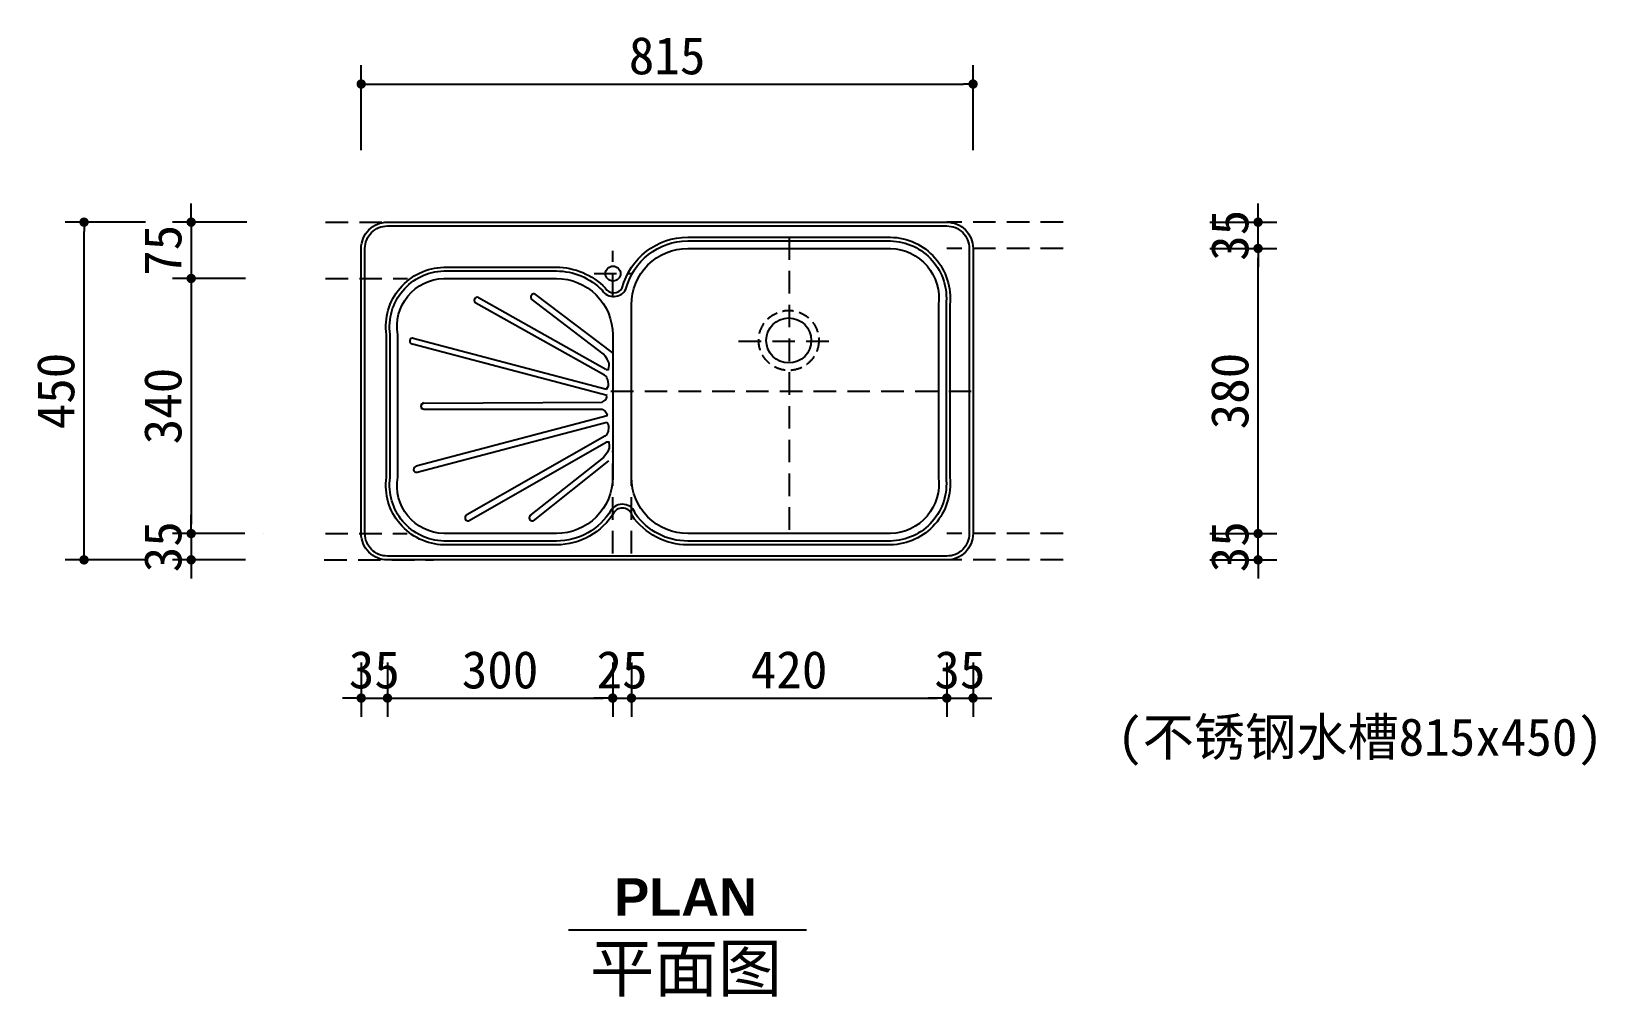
# Model space of a CAD drawing. Extents: x 2755 to 4839, y 5072 to 6358.
import ezdxf

# ---------------------------------------------------------------- set-up
doc = ezdxf.new("R2010")
doc.units = 0
doc.header["$MEASUREMENT"] = 0
doc.linetypes.add('DASHEDX2', pattern=[1.5, 1, -0.5])
doc.layers.get('0').update_dxf_attribs({"linetype": 'CONTINUOUS'})
doc.layers.get('DEFPOINTS').update_dxf_attribs({"linetype": 'CONTINUOUS'})
for name, color, linetype in [('3', 3, 'CONTINUOUS'), ('7', 7, 'CONTINUOUS'), ('DIM', 3, 'CONTINUOUS'), ('TEXT', 3, 'CONTINUOUS')]:
    doc.layers.add(name, color=color, linetype=linetype)
doc.styles.add('HT', font='swisseb.ttf')
doc.styles.add('HZ', font='simfang.ttf')
doc.dimstyles.get("Standard").update_dxf_attribs({"dimscale": 50, "dimtxt": 2, "dimasz": 1, "dimexe": 1, "dimexo": 1, "dimgap": 0, "dimtad": 1, "dimtoh": 1, "dimdec": 0, "dimzin": 0, "dimtxsty": 'HZ', "dimblk1": 'DOT', "dimblk2": 'DOT', "dimsah": 1, "dimcen": 0, "dimazin": 3, "dimtfac": 0.5, "dimtdec": 0, "dimtix": 1, "dimtmove": 0, "dimatfit": 3, "dimtolj": 1, "dimtzin": 0})

# ---------------------------------------------------------------- blocks, each defined once
blk = doc.blocks.new('_DOT')
at = {"color": 0, "linetype": 'BYBLOCK'}
blk.add_line((-0.5, 0), (-1, 0), dxfattribs=at)
at = {"color": 0, "linetype": 'BYBLOCK', "const_width": 0.5}
blk.add_lwpolyline([(-0.25, 0, 1), (0.25, 0, 1)], format="xyb", close=True, dxfattribs=at)
blk = doc.blocks.new('*D3')
at = {"linetype": 'BYBLOCK'}
for p, q in [((3529.3, 5517.1), (3529.3, 5444.7)), ((3241.8, 5469.7), (3516.8, 5469.7))]:
    blk.add_line(p, q, dxfattribs=at)
at = {"layer": 'DEFPOINTS', "color": 0, "linetype": 'BYBLOCK'}
for p in [(3229.3, 5542.1), (3529.3, 5542.1), (3529.3, 5469.7)]:
    blk.add_point(p, dxfattribs=at)
at = {"linetype": 'BYBLOCK', "xscale": 12.5, "yscale": 12.5, "zscale": 12.5, "rotation": 180}
blk.add_blockref('_DOT', (3229.3, 5469.7), dxfattribs=at)
at = {"linetype": 'BYBLOCK', "xscale": 12.5, "yscale": 12.5, "zscale": 12.5}
blk.add_blockref('_DOT', (3529.3, 5469.7), dxfattribs=at)
at = {"linetype": 'BYBLOCK', "insert": (3379.3, 5507.2), "char_height": 50, "attachment_point": 5, "style": 'HZ'}
blk.add_mtext('\\A1;300', dxfattribs=at)
blk = doc.blocks.new('*D1')
at = {"linetype": 'BYBLOCK'}
for p, q in [((3194.3, 6199.8), (3194.3, 6313)), ((4009.3, 6199.8), (4009.3, 6313)), ((3206.8, 6288), (3996.8, 6288))]:
    blk.add_line(p, q, dxfattribs=at)
at = {"layer": 'DEFPOINTS', "color": 0, "linetype": 'BYBLOCK'}
for p in [(4009.3, 6288), (3194.3, 6174.8), (4009.3, 6174.8)]:
    blk.add_point(p, dxfattribs=at)
at = {"linetype": 'BYBLOCK', "xscale": 12.5, "yscale": 12.5, "zscale": 12.5, "rotation": 180}
blk.add_blockref('_DOT', (3194.3, 6288), dxfattribs=at)
at = {"linetype": 'BYBLOCK', "xscale": 12.5, "yscale": 12.5, "zscale": 12.5}
blk.add_blockref('_DOT', (4009.3, 6288), dxfattribs=at)
at = {"linetype": 'BYBLOCK', "insert": (3601.8, 6325.5), "char_height": 50, "attachment_point": 5, "style": 'HZ'}
blk.add_mtext('\\A1;815', dxfattribs=at)
blk = doc.blocks.new('*D12')
at = {"linetype": 'BYBLOCK'}
for p, q in [((2967.8, 6016.4), (2967.8, 5701.4)), ((3039.1, 5688.9), (2942.8, 5688.9))]:
    blk.add_line(p, q, dxfattribs=at)
at = {"layer": 'DEFPOINTS', "color": 0, "linetype": 'BYBLOCK'}
for p in [(3065.4, 6028.9), (2967.8, 5688.9), (3064.1, 5688.9)]:
    blk.add_point(p, dxfattribs=at)
at = {"linetype": 'BYBLOCK', "xscale": 12.5, "yscale": 12.5, "zscale": 12.5}
for p, rotation in [((2967.8, 6028.9), 90), ((2967.8, 5688.9), 270)]:
    blk.add_blockref('_DOT', p, dxfattribs=dict(at, rotation=rotation))
at = {"linetype": 'BYBLOCK', "insert": (2930.3, 5858.9), "char_height": 50, "attachment_point": 5, "rotation": 90, "style": 'HZ'}
blk.add_mtext('\\A1;340', dxfattribs=at)
blk = doc.blocks.new('*D10')
at = {"linetype": 'BYBLOCK'}
for p, q in [((2907.1, 6103.9), (2800.1, 6103.9)), ((2825.1, 5666.4), (2825.1, 6091.4)), ((2907.1, 5653.9), (2800.1, 5653.9))]:
    blk.add_line(p, q, dxfattribs=at)
at = {"layer": 'DEFPOINTS', "color": 0, "linetype": 'BYBLOCK'}
for p in [(2825.1, 6103.9), (2932.1, 6103.9), (2932.1, 5653.9)]:
    blk.add_point(p, dxfattribs=at)
at = {"linetype": 'BYBLOCK', "xscale": 12.5, "yscale": 12.5, "zscale": 12.5}
for p, rotation in [((2825.1, 6103.9), 90), ((2825.1, 5653.9), 270)]:
    blk.add_blockref('_DOT', p, dxfattribs=dict(at, rotation=rotation))
at = {"linetype": 'BYBLOCK', "insert": (2787.6, 5878.9), "char_height": 50, "attachment_point": 5, "rotation": 90, "style": 'HZ'}
blk.add_mtext('\\A1;450', dxfattribs=at)
blk = doc.blocks.new('*D13')
at = {"linetype": 'BYBLOCK'}
for p, q in [((2967.8, 5701.4), (2967.8, 5713.9)), ((2967.8, 5688.9), (2967.8, 5653.9)), ((3040.4, 5653.9), (2942.8, 5653.9)), ((2967.8, 5641.4), (2967.8, 5628.9))]:
    blk.add_line(p, q, dxfattribs=at)
at = {"layer": 'DEFPOINTS', "color": 0, "linetype": 'BYBLOCK'}
for p in [(3065.4, 5688.9), (2967.8, 5653.9), (3065.4, 5653.9)]:
    blk.add_point(p, dxfattribs=at)
at = {"linetype": 'BYBLOCK', "xscale": 12.5, "yscale": 12.5, "zscale": 12.5}
for p, rotation in [((2967.8, 5688.9), 270), ((2967.8, 5653.9), 90)]:
    blk.add_blockref('_DOT', p, dxfattribs=dict(at, rotation=rotation))
at = {"linetype": 'BYBLOCK', "insert": (2930.3, 5671.4), "char_height": 50, "attachment_point": 5, "rotation": 90, "style": 'HZ'}
blk.add_mtext('\\A1;35', dxfattribs=at)
blk = doc.blocks.new('*D2')
at = {"linetype": 'BYBLOCK'}
for p, q in [((3194.3, 5517.1), (3194.3, 5444.7)), ((3229.3, 5517.1), (3229.3, 5444.7)), ((3181.8, 5469.7), (3169.3, 5469.7)), ((3194.3, 5469.7), (3229.3, 5469.7)), ((3241.8, 5469.7), (3254.3, 5469.7))]:
    blk.add_line(p, q, dxfattribs=at)
at = {"layer": 'DEFPOINTS', "color": 0, "linetype": 'BYBLOCK'}
for p in [(3194.3, 5542.1), (3229.3, 5542.1), (3229.3, 5469.7)]:
    blk.add_point(p, dxfattribs=at)
at = {"linetype": 'BYBLOCK', "xscale": 12.5, "yscale": 12.5, "zscale": 12.5}
blk.add_blockref('_DOT', (3194.3, 5469.7), dxfattribs=at)
at = {"linetype": 'BYBLOCK', "xscale": 12.5, "yscale": 12.5, "zscale": 12.5, "rotation": 180}
blk.add_blockref('_DOT', (3229.3, 5469.7), dxfattribs=at)
at = {"linetype": 'BYBLOCK', "insert": (3211.8, 5507.2), "char_height": 50, "attachment_point": 5, "style": 'HZ'}
blk.add_mtext('\\A1;35', dxfattribs=at)
blk = doc.blocks.new('*D11')
at = {"linetype": 'BYBLOCK'}
for p, q in [((2967.8, 6116.4), (2967.8, 6128.9)), ((3041.9, 6103.9), (2942.8, 6103.9)), ((2967.8, 6103.9), (2967.8, 6028.9)), ((3040.4, 6028.9), (2942.8, 6028.9)), ((2967.8, 6016.4), (2967.8, 6003.9))]:
    blk.add_line(p, q, dxfattribs=at)
at = {"layer": 'DEFPOINTS', "color": 0, "linetype": 'BYBLOCK'}
for p in [(3066.9, 6103.9), (2967.8, 6028.9), (3065.4, 6028.9)]:
    blk.add_point(p, dxfattribs=at)
at = {"linetype": 'BYBLOCK', "xscale": 12.5, "yscale": 12.5, "zscale": 12.5}
for p, rotation in [((2967.8, 6103.9), 270), ((2967.8, 6028.9), 90)]:
    blk.add_blockref('_DOT', p, dxfattribs=dict(at, rotation=rotation))
at = {"linetype": 'BYBLOCK', "insert": (2930.3, 6066.4), "char_height": 50, "attachment_point": 5, "rotation": 90, "style": 'HZ'}
blk.add_mtext('\\A1;75', dxfattribs=at)
blk = doc.blocks.new('*D8')
at = {"linetype": 'BYBLOCK'}
for p, q in [((4324.7, 6068.9), (4414, 6068.9)), ((4389, 5701.4), (4389, 6056.4))]:
    blk.add_line(p, q, dxfattribs=at)
at = {"layer": 'DEFPOINTS', "color": 0, "linetype": 'BYBLOCK'}
for p in [(4299.7, 6068.9), (4389, 6068.9), (4299.7, 5688.9)]:
    blk.add_point(p, dxfattribs=at)
at = {"linetype": 'BYBLOCK', "xscale": 12.5, "yscale": 12.5, "zscale": 12.5}
for p, rotation in [((4389, 6068.9), 90), ((4389, 5688.9), 270)]:
    blk.add_blockref('_DOT', p, dxfattribs=dict(at, rotation=rotation))
at = {"linetype": 'BYBLOCK', "insert": (4351.5, 5878.9), "char_height": 50, "attachment_point": 5, "rotation": 90, "style": 'HZ'}
blk.add_mtext('\\A1;380', dxfattribs=at)
blk = doc.blocks.new('*D5')
at = {"linetype": 'BYBLOCK'}
for p, q in [((3974.3, 5517.1), (3974.3, 5444.7)), ((3566.8, 5469.7), (3961.8, 5469.7))]:
    blk.add_line(p, q, dxfattribs=at)
at = {"layer": 'DEFPOINTS', "color": 0, "linetype": 'BYBLOCK'}
for p in [(3554.3, 5542.1), (3974.3, 5542.1), (3974.3, 5469.7)]:
    blk.add_point(p, dxfattribs=at)
at = {"linetype": 'BYBLOCK', "xscale": 12.5, "yscale": 12.5, "zscale": 12.5, "rotation": 180}
blk.add_blockref('_DOT', (3554.3, 5469.7), dxfattribs=at)
at = {"linetype": 'BYBLOCK', "xscale": 12.5, "yscale": 12.5, "zscale": 12.5}
blk.add_blockref('_DOT', (3974.3, 5469.7), dxfattribs=at)
at = {"linetype": 'BYBLOCK', "insert": (3764.3, 5507.2), "char_height": 50, "attachment_point": 5, "style": 'HZ'}
blk.add_mtext('\\A1;420', dxfattribs=at)
blk = doc.blocks.new('*D4')
at = {"linetype": 'BYBLOCK'}
for p, q in [((3554.3, 5517.1), (3554.3, 5444.7)), ((3516.8, 5469.7), (3504.3, 5469.7)), ((3529.3, 5469.7), (3554.3, 5469.7)), ((3566.8, 5469.7), (3579.3, 5469.7))]:
    blk.add_line(p, q, dxfattribs=at)
at = {"layer": 'DEFPOINTS', "color": 0, "linetype": 'BYBLOCK'}
for p in [(3529.3, 5542.1), (3554.3, 5542.1), (3554.3, 5469.7)]:
    blk.add_point(p, dxfattribs=at)
at = {"linetype": 'BYBLOCK', "xscale": 12.5, "yscale": 12.5, "zscale": 12.5}
blk.add_blockref('_DOT', (3529.3, 5469.7), dxfattribs=at)
at = {"linetype": 'BYBLOCK', "xscale": 12.5, "yscale": 12.5, "zscale": 12.5, "rotation": 180}
blk.add_blockref('_DOT', (3554.3, 5469.7), dxfattribs=at)
at = {"linetype": 'BYBLOCK', "insert": (3541.8, 5507.2), "char_height": 50, "attachment_point": 5, "style": 'HZ'}
blk.add_mtext('\\A1;25', dxfattribs=at)
blk = doc.blocks.new('*D6')
at = {"linetype": 'BYBLOCK'}
for p, q in [((4009.3, 5517.1), (4009.3, 5444.7)), ((3961.8, 5469.7), (3949.3, 5469.7)), ((3974.3, 5469.7), (4009.3, 5469.7)), ((4021.8, 5469.7), (4034.3, 5469.7))]:
    blk.add_line(p, q, dxfattribs=at)
at = {"layer": 'DEFPOINTS', "color": 0, "linetype": 'BYBLOCK'}
for p in [(3974.3, 5542.1), (4009.3, 5542.1), (4009.3, 5469.7)]:
    blk.add_point(p, dxfattribs=at)
at = {"linetype": 'BYBLOCK', "xscale": 12.5, "yscale": 12.5, "zscale": 12.5}
blk.add_blockref('_DOT', (3974.3, 5469.7), dxfattribs=at)
at = {"linetype": 'BYBLOCK', "xscale": 12.5, "yscale": 12.5, "zscale": 12.5, "rotation": 180}
blk.add_blockref('_DOT', (4009.3, 5469.7), dxfattribs=at)
at = {"linetype": 'BYBLOCK', "insert": (3991.8, 5507.2), "char_height": 50, "attachment_point": 5, "style": 'HZ'}
blk.add_mtext('\\A1;35', dxfattribs=at)
blk = doc.blocks.new('*D7')
at = {"linetype": 'BYBLOCK'}
for p, q in [((4389, 5701.4), (4389, 5713.9)), ((4324.7, 5688.9), (4414, 5688.9)), ((4389, 5653.9), (4389, 5688.9)), ((4324.7, 5653.9), (4414, 5653.9)), ((4389, 5641.4), (4389, 5628.9))]:
    blk.add_line(p, q, dxfattribs=at)
at = {"layer": 'DEFPOINTS', "color": 0, "linetype": 'BYBLOCK'}
for p in [(4299.7, 5688.9), (4389, 5688.9), (4299.7, 5653.9)]:
    blk.add_point(p, dxfattribs=at)
at = {"linetype": 'BYBLOCK', "xscale": 12.5, "yscale": 12.5, "zscale": 12.5}
for p, rotation in [((4389, 5688.9), 270), ((4389, 5653.9), 90)]:
    blk.add_blockref('_DOT', p, dxfattribs=dict(at, rotation=rotation))
at = {"linetype": 'BYBLOCK', "insert": (4351.5, 5671.4), "char_height": 50, "attachment_point": 5, "rotation": 90, "style": 'HZ'}
blk.add_mtext('\\A1;35', dxfattribs=at)
blk = doc.blocks.new('*D9')
at = {"linetype": 'BYBLOCK'}
for p, q in [((4389, 6116.4), (4389, 6128.9)), ((4324.7, 6103.9), (4414, 6103.9)), ((4389, 6068.9), (4389, 6103.9)), ((4389, 6056.4), (4389, 6043.9))]:
    blk.add_line(p, q, dxfattribs=at)
at = {"layer": 'DEFPOINTS', "color": 0, "linetype": 'BYBLOCK'}
for p in [(4299.7, 6103.9), (4389, 6103.9), (4299.7, 6068.9)]:
    blk.add_point(p, dxfattribs=at)
at = {"linetype": 'BYBLOCK', "xscale": 12.5, "yscale": 12.5, "zscale": 12.5}
for p, rotation in [((4389, 6103.9), 270), ((4389, 6068.9), 90)]:
    blk.add_blockref('_DOT', p, dxfattribs=dict(at, rotation=rotation))
at = {"linetype": 'BYBLOCK', "insert": (4351.5, 6086.4), "char_height": 50, "attachment_point": 5, "rotation": 90, "style": 'HZ'}
blk.add_mtext('\\A1;35', dxfattribs=at)

msp = doc.modelspace()

# ---------------------------------------------------------------- linework, layer by layer
at = {"layer": '3', "linetype": 'DASHEDX2', "ltscale": 30}
for p, q in [((3146.9, 6103.9), (3290.8, 6103.9)), ((4129.3, 6103.9), (3974.3, 6103.9)), ((3529.7, 6005.9), (3529.7, 6065.8)), ((3529.7, 6005.9), (3529.7, 6065.8)), ((3764.3, 6083.9), (3764.3, 5678.9)), ((4129.3, 6068.9), (3974.5, 6068.9)), ((3146.9, 6028.9), (3255.8, 6028.9)), ((3504.4, 6035.4), (3554.5, 6035.4)), ((3504.4, 6035.4), (3554.5, 6035.4)), ((3697, 5945.5), (3825.6, 5945.5)), ((3527, 5878.9), (4011.2, 5878.9)), ((3529.3, 5662.4), (3529.3, 5799.2)), ((3554.3, 5662.4), (3554.3, 5804.2)), ((3146.6, 5688.9), (3255.5, 5688.9)), ((4129.3, 5688.9), (3974.5, 5688.9)), ((3145.1, 5653.9), (3290.5, 5653.9)), ((4129.3, 5653.9), (3974.3, 5653.9))]:
    msp.add_line(p, q, dxfattribs=at)
at = {"layer": '3'}
for p, q in [((3350.4, 6003.4), (3520.2, 5908.2)), ((3518.6, 5900), (3347.2, 5996)), ((3521.9, 5873), (3262.6, 5941.5)), ((3263.7, 5949.5), (3521.2, 5881.3)), ((3277.8, 5862.8), (3515.4, 5864)), ((3522, 5845.8), (3267.6, 5778.6)), ((3268.7, 5770.6), (3521.3, 5837.5)), ((3277.8, 5854.8), (3515.4, 5854.8)), ((3518.8, 5818.8), (3334.9, 5713.7)), ((3338.2, 5706.3), (3520.5, 5810.6)), ((3516.9, 5790.2), (3418.6, 5712.5)), ((3423.6, 5706.1), (3524.3, 5785.7))]:
    msp.add_line(p, q, dxfattribs=at)
for points in [[(4004.3, 6068.9), (4004.3, 5688.9, -0.414214), (3974.3, 5658.9), (3229.3, 5658.9, -0.414214), (3199.3, 5688.9), (3199.3, 6068.9, -0.414214), (3229.3, 6098.9), (3974.3, 6098.9, -0.414214)], [(3629.3, 6068.9), (3899.3, 6068.9, -0.445378), (3963.3, 5993.9), (3963.3, 5763.9, -0.445378), (3899.3, 5688.9), (3629.3, 5688.9, -0.414214), (3554.3, 5763.9), (3554.3, 5993.9, -0.414214)], [(3529.3, 5763.9, -0.414214), (3454.3, 5688.9), (3304.3, 5688.9, -0.45343), (3242.9, 5763.9), (3242.9, 5953.9, -0.45343), (3304.3, 6028.9), (3454.3, 6028.9, -0.414214), (3529.3, 5953.9)]]:
    msp.add_lwpolyline(points, format="xyb", close=True, dxfattribs=at)
for points in [[(3531.3, 5717.3, -0.262458), (3454.3, 5673.9), (3304.3, 5673.9, -0.446714), (3227.9, 5763.9), (3227.9, 5953.9, -0.446714), (3304.3, 6043.9), (3454.3, 6043.9, -0.204391), (3519.2, 6016.2, 0.565985), (3542.1, 6016.4, -0.342093), (3629.3, 6083.9), (3899.3, 6083.9, -0.440059), (3978.3, 5993.9), (3978.3, 5763.9, -0.440059), (3899.3, 5673.9), (3629.3, 5673.9, -0.246631), (3555.2, 5712.8, 0.667212), (3530.8, 5716.6)], [(3527, 5719.9, -0.262458), (3454.3, 5678.9), (3304.3, 5678.9, -0.447806), (3232.9, 5763.5), (3232.9, 5954.2, -0.447806), (3304.3, 6038.9), (3454.3, 6038.9, -0.202891), (3515.3, 6013.1, 0.569216), (3546.8, 6014.5, -0.344192), (3629.3, 6078.9), (3899.2, 6078.9, -0.440902), (3973.3, 5994.2), (3973.3, 5763.6, -0.440902), (3899.2, 5678.9), (3629.3, 5678.9, -0.244033), (3559.8, 5715, 0.647596), (3526.5, 5719.2, 0.647596)]]:
    msp.add_lwpolyline(points, format="xyb", dxfattribs=at)
for points in [[(3516.6, 5928.6), (3420.6, 6001.7)], [(3425.5, 6008.1), (3529.3, 5929.2)], [(3520.6, 5907.5), (3523.9, 5907.5), (3524.6, 5912.8), (3524.6, 5916.1), (3521.9, 5921.4), (3519.9, 5924.7), (3516.6, 5928.6)], [(3521.2, 5881.3), (3523.6, 5885.8), (3523.6, 5888.4), (3523, 5893.7), (3521.6, 5896.3), (3520.9, 5898.3), (3518.6, 5900)], [(3515.4, 5864), (3519.1, 5866.6), (3521.1, 5869.3), (3521.7, 5870.6), (3521.1, 5873.2)], [(3515.4, 5854.8), (3519.1, 5852.2), (3521.1, 5849.5), (3521.8, 5848.2), (3521.1, 5845.6)], [(3521.3, 5837.5), (3523.8, 5833), (3523.8, 5830.4), (3523.1, 5825.1), (3521.8, 5822.5), (3521.1, 5820.5), (3518.8, 5818.8)], [(3520.8, 5811.3), (3524.2, 5811.3), (3524.8, 5806), (3524.8, 5802.7), (3522.2, 5797.4), (3520.2, 5794.1), (3516.9, 5790.2)]]:
    msp.add_lwpolyline(points, dxfattribs=at)
for centre, radius in [((3529.7, 6035.4), 9.98), ((3763.8, 5946.3), 30)]:
    msp.add_circle(centre, radius, dxfattribs=at)
at = {"layer": '3', "linetype": 'DASHEDX2', "ltscale": 15}
msp.add_circle((3763.8, 5946.3), 40, dxfattribs=at)
at = {"layer": '3'}
for centre, start, end in [((3348.8, 5999.7), 66.255, 246.255), ((3424.2, 6004.3), 67.5508, 247.5508), ((3263.1, 5945.5), 82.5927, 262.5927), ((3277.8, 5858.9), 90, 270), ((3277.8, 5858.7), 90.2625, 270.2625), ((3268.1, 5774.6), 97.6698, 277.6698), ((3336.6, 5710), 114.0075, 294.0075), ((3422.2, 5709.9), 112.7117, 292.7117)]:
    msp.add_arc(centre, 4.05, start, end, dxfattribs=at)
at = {"layer": '7'}
msp.add_lwpolyline([(4009.3, 6068.9), (4009.3, 5688.9, -0.414214), (3974.3, 5653.9), (3229.3, 5653.9, -0.414214), (3194.3, 5688.9), (3194.3, 6068.9, -0.414214), (3229.3, 6103.9), (3974.3, 6103.9, -0.414214)], format="xyb", close=True, dxfattribs=at)
at = {"layer": 'DIM'}
msp.add_line((3064.1, 5688.9), (3064.1, 5688.9), dxfattribs=at)
at = {"layer": 'TEXT', "color": 6}
msp.add_line((3470.4, 5160.8), (3787.6, 5160.8), dxfattribs=at)

# ---------------------------------------------------------------- texts
at = {"layer": 'TEXT', "style": 'HZ'}
msp.add_text('(不锈钢水槽815x450)', height=50, dxfattribs=at).set_placement((4201.2, 5392.9))
at = {"layer": 'TEXT', "linetype": 'BYBLOCK'}
for s, height, style, p in [('PLAN', 50, 'HT', (3531.4, 5179.6)), ('平面图', 62.5, 'HZ', (3499.2, 5078.6))]:
    msp.add_text(s, height=height, dxfattribs=dict(at, style=style)).set_placement(p)

# ---------------------------------------------------------------- dimensions: what is measured, and where the dimension line sits
at = {"layer": 'DIM'}
for base, p1, p2, override, picture, middle in [((4009.3, 6288), (3194.3, 6174.8), (4009.3, 6174.8), {"dimscale": 25, "dimtxt": 2, "dimasz": 0.5, "dimexe": 1, "dimexo": 1, "dimgap": 0.5, "dimtad": 1, "dimtih": 0, "dimtoh": 0, "dimzin": 8, "dimtxsty": 'HZ', "dimblk1": 'DOT', "dimblk2": 'DOT', "dimsah": 1, "dimcen": 0, "dimclrd": 256, "dimclre": 256, "dimclrt": 256, "dimtfac": 0.5, "dimtofl": 1}, '*D1', (3601.8, 6325.5)), ((3229.3, 5469.7), (3194.3, 5542.1), (3229.3, 5542.1), {"dimscale": 25, "dimtxt": 2, "dimasz": 0.5, "dimexe": 1, "dimexo": 1, "dimgap": 0.5, "dimtad": 1, "dimtih": 0, "dimtoh": 0, "dimzin": 8, "dimtxsty": 'HZ', "dimblk1": 'DOT', "dimblk2": 'DOT', "dimsah": 1, "dimcen": 0, "dimclrd": 256, "dimclre": 256, "dimclrt": 256, "dimtfac": 0.5, "dimtofl": 1}, '*D2', (3211.8, 5507.2)), ((3529.3, 5469.7), (3229.3, 5542.1), (3529.3, 5542.1), {"dimscale": 25, "dimtxt": 2, "dimasz": 0.5, "dimexe": 1, "dimexo": 1, "dimgap": 0.5, "dimtad": 1, "dimtih": 0, "dimtoh": 0, "dimzin": 8, "dimtxsty": 'HZ', "dimblk1": 'DOT', "dimblk2": 'DOT', "dimsah": 1, "dimcen": 0, "dimse1": 1, "dimclrd": 256, "dimclre": 256, "dimclrt": 256, "dimtfac": 0.5, "dimtofl": 1}, '*D3', (3379.3, 5507.2)), ((3554.3, 5469.7), (3529.3, 5542.1), (3554.3, 5542.1), {"dimscale": 25, "dimtxt": 2, "dimasz": 0.5, "dimexe": 1, "dimexo": 1, "dimgap": 0.5, "dimtad": 1, "dimtih": 0, "dimtoh": 0, "dimzin": 8, "dimtxsty": 'HZ', "dimblk1": 'DOT', "dimblk2": 'DOT', "dimsah": 1, "dimcen": 0, "dimse1": 1, "dimclrd": 256, "dimclre": 256, "dimclrt": 256, "dimtfac": 0.5, "dimtofl": 1}, '*D4', (3541.8, 5507.2)), ((3974.3, 5469.7), (3554.3, 5542.1), (3974.3, 5542.1), {"dimscale": 25, "dimtxt": 2, "dimasz": 0.5, "dimexe": 1, "dimexo": 1, "dimgap": 0.5, "dimtad": 1, "dimtih": 0, "dimtoh": 0, "dimzin": 8, "dimtxsty": 'HZ', "dimblk1": 'DOT', "dimblk2": 'DOT', "dimsah": 1, "dimcen": 0, "dimse1": 1, "dimclrd": 256, "dimclre": 256, "dimclrt": 256, "dimtfac": 0.5, "dimtofl": 1}, '*D5', (3764.3, 5507.2)), ((4009.3, 5469.7), (3974.3, 5542.1), (4009.3, 5542.1), {"dimscale": 25, "dimtxt": 2, "dimasz": 0.5, "dimexe": 1, "dimexo": 1, "dimgap": 0.5, "dimtad": 1, "dimtih": 0, "dimtoh": 0, "dimzin": 8, "dimtxsty": 'HZ', "dimblk1": 'DOT', "dimblk2": 'DOT', "dimsah": 1, "dimcen": 0, "dimse1": 1, "dimclrd": 256, "dimclre": 256, "dimclrt": 256, "dimtfac": 0.5, "dimtofl": 1}, '*D6', (3991.8, 5507.2))]:
    dim = msp.add_linear_dim(base=base, p1=p1, p2=p2, dimstyle='STANDARD', override=override, dxfattribs=at)
    dim.commit()
    dim.dimension.update_dxf_attribs({"geometry": picture, "text_midpoint": middle})
for base, p1, p2, override, picture, middle in [((2967.8, 6028.9), (3066.9, 6103.9), (3065.4, 6028.9), {"dimscale": 25, "dimtxt": 2, "dimasz": 0.5, "dimexe": 1, "dimexo": 1, "dimgap": 0.5, "dimtad": 1, "dimtih": 0, "dimtoh": 0, "dimzin": 8, "dimtxsty": 'HZ', "dimblk1": 'DOT', "dimblk2": 'DOT', "dimsah": 1, "dimcen": 0, "dimclrd": 256, "dimclre": 256, "dimclrt": 256, "dimtfac": 0.5, "dimtofl": 1}, '*D11', (2930.3, 6066.4)), ((4389, 6103.9), (4299.7, 6068.9), (4299.7, 6103.9), {"dimscale": 25, "dimtxt": 2, "dimasz": 0.5, "dimexe": 1, "dimexo": 1, "dimgap": 0.5, "dimtad": 1, "dimtih": 0, "dimtoh": 0, "dimzin": 8, "dimtxsty": 'HZ', "dimblk1": 'DOT', "dimblk2": 'DOT', "dimsah": 1, "dimcen": 0, "dimse1": 1, "dimclrd": 256, "dimclre": 256, "dimclrt": 256, "dimtfac": 0.5, "dimtofl": 1}, '*D9', (4351.5, 6086.4)), ((2825.1, 6103.9), (2932.1, 5653.9), (2932.1, 6103.9), {"dimscale": 25, "dimtxt": 2, "dimasz": 0.5, "dimexe": 1, "dimexo": 1, "dimgap": 0.5, "dimtad": 1, "dimtih": 0, "dimtoh": 0, "dimzin": 8, "dimtxsty": 'HZ', "dimblk1": 'DOT', "dimblk2": 'DOT', "dimsah": 1, "dimcen": 0, "dimclrd": 256, "dimclre": 256, "dimclrt": 256, "dimtfac": 0.5, "dimtofl": 1}, '*D10', (2787.6, 5878.9)), ((4389, 6068.9), (4299.7, 5688.9), (4299.7, 6068.9), {"dimscale": 25, "dimtxt": 2, "dimasz": 0.5, "dimexe": 1, "dimexo": 1, "dimgap": 0.5, "dimtad": 1, "dimtih": 0, "dimtoh": 0, "dimzin": 8, "dimtxsty": 'HZ', "dimblk1": 'DOT', "dimblk2": 'DOT', "dimsah": 1, "dimcen": 0, "dimse1": 1, "dimclrd": 256, "dimclre": 256, "dimclrt": 256, "dimtfac": 0.5, "dimtofl": 1}, '*D8', (4351.5, 5878.9)), ((2967.8, 5688.9), (3065.4, 6028.9), (3064.1, 5688.9), {"dimscale": 25, "dimtxt": 2, "dimasz": 0.5, "dimexe": 1, "dimexo": 1, "dimgap": 0.5, "dimtad": 1, "dimtih": 0, "dimtoh": 0, "dimzin": 8, "dimtxsty": 'HZ', "dimblk1": 'DOT', "dimblk2": 'DOT', "dimsah": 1, "dimcen": 0, "dimse1": 1, "dimclrd": 256, "dimclre": 256, "dimclrt": 256, "dimtfac": 0.5, "dimtofl": 1}, '*D12', (2930.3, 5858.9)), ((2967.8, 5653.9), (3065.4, 5688.9), (3065.4, 5653.9), {"dimscale": 25, "dimtxt": 2, "dimasz": 0.5, "dimexe": 1, "dimexo": 1, "dimgap": 0.5, "dimtad": 1, "dimtih": 0, "dimtoh": 0, "dimzin": 8, "dimtxsty": 'HZ', "dimblk1": 'DOT', "dimblk2": 'DOT', "dimsah": 1, "dimcen": 0, "dimse1": 1, "dimclrd": 256, "dimclre": 256, "dimclrt": 256, "dimtfac": 0.5, "dimtofl": 1}, '*D13', (2930.3, 5671.4)), ((4389, 5688.9), (4299.7, 5653.9), (4299.7, 5688.9), {"dimscale": 25, "dimtxt": 2, "dimasz": 0.5, "dimexe": 1, "dimexo": 1, "dimgap": 0.5, "dimtad": 1, "dimtih": 0, "dimtoh": 0, "dimzin": 8, "dimtxsty": 'HZ', "dimblk1": 'DOT', "dimblk2": 'DOT', "dimsah": 1, "dimcen": 0, "dimclrd": 256, "dimclre": 256, "dimclrt": 256, "dimtfac": 0.5, "dimtofl": 1}, '*D7', (4351.5, 5671.4))]:
    dim = msp.add_linear_dim(base=base, p1=p1, p2=p2, angle=90, dimstyle='STANDARD', override=override, dxfattribs=at)
    dim.commit()
    dim.dimension.update_dxf_attribs({"geometry": picture, "text_midpoint": middle})

doc.saveas('drawing.dxf')
